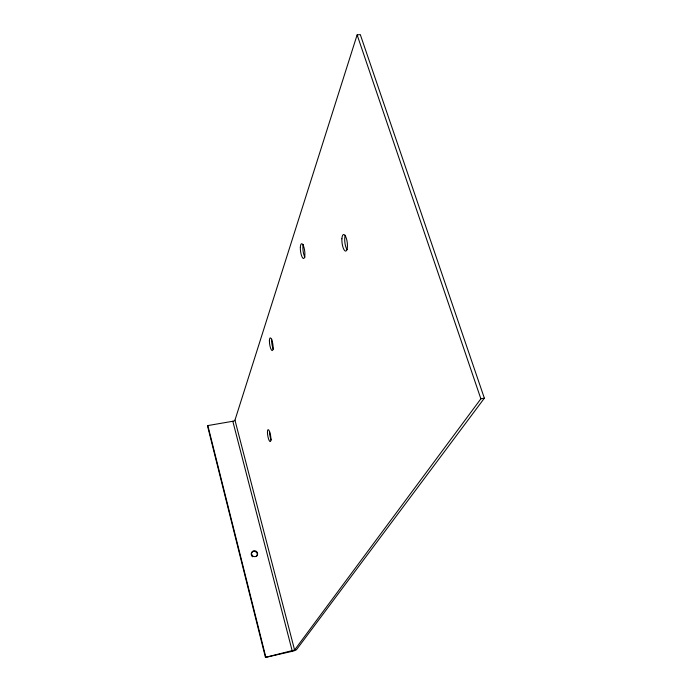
<?xml version="1.0" encoding="UTF-8"?>
<svg xmlns="http://www.w3.org/2000/svg" width="692" height="692" viewBox="0 0 692 692"><rect width="100%" height="100%" fill="white"/><g stroke="black" fill="none" stroke-linecap="round" stroke-linejoin="round"><path stroke-width="1.04" d="M234.96 420.148A1.981 0.718 -14.5 0 1 232.806 421.264L207.842 425.58L207.635 426.358L265.443 657.4L291.842 651.423A4.256 0.77 -15.1 0 0 296.608 649.537L484.365 398.194L360.298 34.6L357.124 34.885L234.96 420.148L294.584 649.996L265.443 657.4M294.584 649.996L480.871 398.817L484.365 398.194M357.124 34.885L480.871 398.817M232.806 421.264L292.206 650.938M207.842 425.58L265.763 656.924M271.229 440.025A6.081 1.419 80 0 1 269.551 431.661M347.099 249.717A8.382 2.621 82.7 0 1 345.282 235.358M251.291 554.915A3.088 2.941 26 0 1 255.106 551.489A3.088 2.941 26 0 1 256.395 556.524M252.684 556.792A3.088 2.941 26 0 1 251.585 555.641M304.973 257.251A7.482 2.093 82.3 0 1 303.286 244.432M273.418 349.209A6.462 1.592 81 0 1 271.714 339.141M267.441 431.998A6.081 1.41 80 0 0 270.001 441.565A6.081 1.41 80 0 0 270.105 433.296A6.081 1.41 80 0 0 267.441 431.998M341.891 238.809A8.39 2.604 82.6 0 0 345.697 251.109A8.39 2.604 82.6 0 0 346.389 238.446A8.39 2.604 82.6 0 0 341.891 238.809M251.871 555.036A3.097 2.941 26 0 0 257.182 555.321A3.097 2.941 26 0 0 254.604 550.728A3.097 2.941 26 0 0 251.871 555.036M269.396 340.724A6.462 1.583 81 0 0 272.112 350.584A6.462 1.583 81 0 0 272.241 341.303A6.462 1.583 81 0 0 269.396 340.724M300.337 247.511A7.491 2.076 82.3 0 0 303.58 258.523A7.491 2.076 82.3 0 0 303.926 247.26A7.491 2.076 82.3 0 0 300.337 247.511"/></g></svg>
